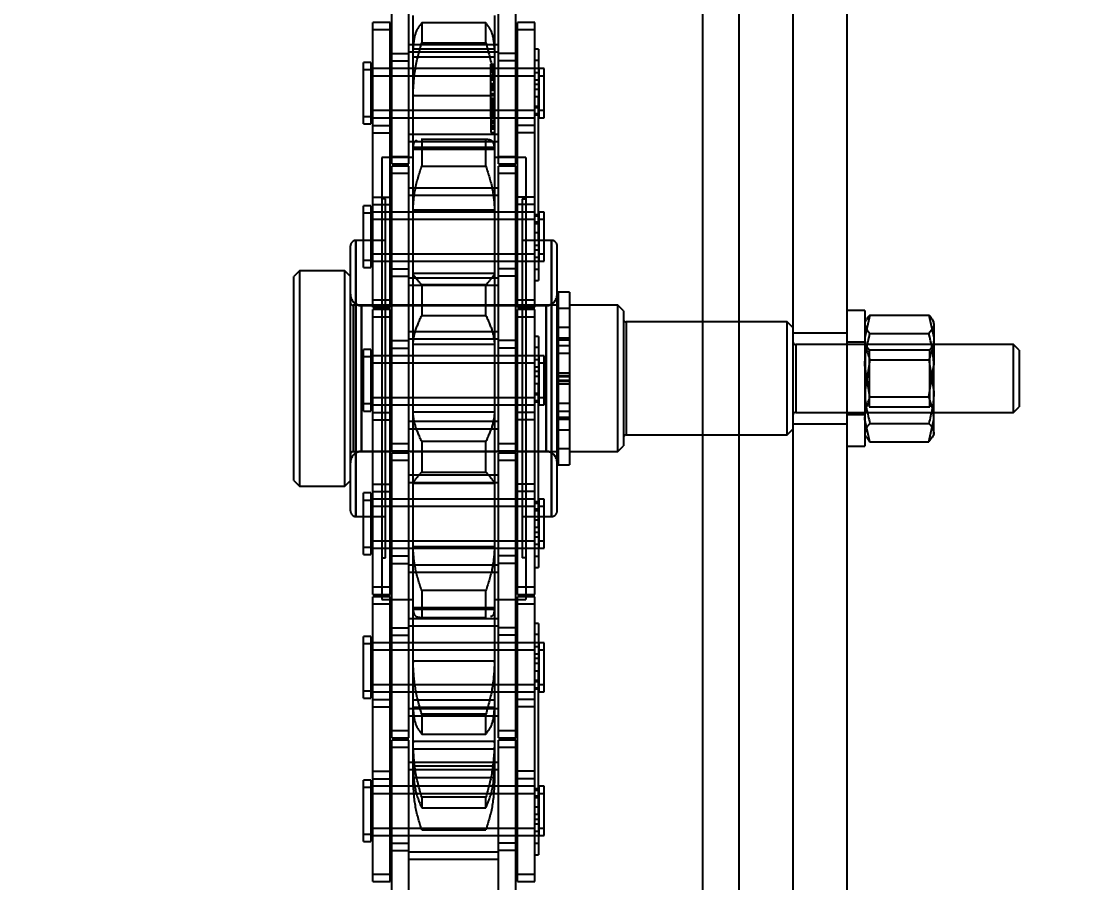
# Model space of a CAD drawing. Header units: metres. Extents: x 0 to 63075, y 0 to 44550.
# Drawn here: x 13985.5 to 14080.1, y 28274.4 to 28350.6 of the extents above; entities that cross this region are included whole.
import ezdxf

# ---------------------------------------------------------------- set-up
doc = ezdxf.new("R2010")
doc.units = ezdxf.units.M
doc.header["$LTSCALE"] = 75
doc.linetypes.add('HIDDEN2', pattern=[4.7625, 3.175, -1.5875])
for name, color, linetype in [('18_COTAS', 7, 'Continuous'), ('SDM', 7, 'Continuous'), ('SL4', 4, 'Continuous'), ('ST1', 7, 'HIDDEN2')]:
    doc.layers.add(name, color=color, linetype=linetype)
doc.styles.add('ROMANS', font='ROMANS.SHX')
doc.dimstyles.new('75___1-75', dxfattribs={"dimscale": 75, "dimtxt": 2.5, "dimasz": 2, "dimexe": 1.5, "dimexo": 1, "dimgap": 0.5, "dimtad": 1, "dimdec": 0, "dimzin": 12, "dimtxsty": 'ROMANS', "dimcen": 0, "dimclrd": 256, "dimclre": 256, "dimclrt": 3, "dimazin": 3, "dimtfac": 1, "dimtdec": 0, "dimtmove": 0, "dimatfit": 0, "dimfxl": 1, "dimlwd": -1, "dimlwe": -1, "dimarcsym": 0})

# ---------------------------------------------------------------- blocks, each defined once
blk = doc.blocks.new('*D27')
at = {"layer": '18_COTAS', "transparency": 16777216}
for p, q in [((12131.24, 27878.333), (12131.24, 30705.371)), ((13913.74, 30509.566), (13913.74, 30705.371)), ((11981.24, 30592.871), (11122.311, 30592.871)), ((13913.74, 30592.871), (12131.24, 30592.871)), ((14063.74, 30592.871), (14213.74, 30592.871))]:
    blk.add_line(p, q, dxfattribs=at)
for points in [[(11981.24, 30617.871), (11981.24, 30567.871), (12131.24, 30592.871)], [(14063.74, 30617.871), (14063.74, 30567.871), (13913.74, 30592.871)]]:
    blk.add_solid(points, dxfattribs=at)
at = {"layer": 'Defpoints', "color": 0, "transparency": 16777216}
for p in [(13913.74, 30592.871), (13913.74, 30434.566), (12131.24, 27803.333)]:
    blk.add_point(p, dxfattribs=at)
at = {"layer": '18_COTAS', "color": 3, "transparency": 16777216, "insert": (11476.776, 30724.121), "char_height": 187.5, "attachment_point": 5, "style": 'ROMANS'}
blk.add_mtext('1782', dxfattribs=at)
blk = doc.blocks.new('A$C429c7d53')
at = {"layer": 'SL4'}
for p, q in [((328.24, 1009.763), (328.24, 2334.738)), ((337.765, 2334.738), (337.765, 1009.763)), ((339.365, 1234.92), (337.765, 1234.92)), ((339.365, 1234.92), (339.365, 1234.675)), ((339.365, 1234.675), (339.365, 1222.92)), ((339.812, 1234.533), (345.018, 1234.533)), ((339.488, 1234.133), (339.365, 1233.92)), ((345.465, 1233.92), (345.342, 1234.133)), ((345.465, 1233.716), (345.465, 1233.92)), ((345.465, 1233.716), (345.465, 1230.092)), ((339.812, 1232.899), (345.018, 1232.899)), ((352.5, 1231.92), (345.465, 1231.92)), ((353, 1231.42), (352.5, 1231.92)), ((352.5, 1225.92), (352.5, 1231.92)), ((353, 1231.42), (353, 1226.42)), ((339.812, 1227.286), (339.365, 1230.092)), ((345.018, 1227.286), (345.465, 1230.092)), ((345.465, 1225.297), (345.465, 1230.092)), ((339.812, 1227.286), (345.018, 1227.286)), ((345.465, 1225.92), (352.5, 1225.92)), ((352.5, 1225.92), (353, 1226.42)), ((339.812, 1223.307), (339.365, 1225.297)), ((345.018, 1223.307), (345.465, 1225.297)), ((345.465, 1223.92), (345.465, 1225.297)), ((339.365, 1223.92), (339.488, 1223.707)), ((345.342, 1223.707), (345.465, 1223.92)), ((339.529, 1223.717), (339.812, 1223.307)), ((339.812, 1223.307), (345.018, 1223.307)), ((345.301, 1223.717), (345.018, 1223.307)), ((337.765, 1222.92), (339.365, 1222.92))]:
    blk.add_line(p, q, dxfattribs=at)
for points, knots in [([(339.812, 1234.533), (339.74, 1234.464), (339.6, 1234.331), (339.558, 1234.192), (339.537, 1234.125)], [0, 0, 0, 0, 0.5128526, 1, 1, 1, 1]), ([(345.018, 1234.533), (345.086, 1234.464), (345.348, 1234.198), (345.415, 1233.921), (345.465, 1233.716)], [0, 0, 0, 0, 0.257551, 1, 1, 1, 1]), ([(339.365, 1233.716), (339.372, 1233.641), (339.396, 1233.365), (339.636, 1233.096), (339.812, 1232.899)], [0, 0, 0, 0, 0.268634, 1, 1, 1, 1]), ([(345.465, 1233.716), (345.458, 1233.641), (345.434, 1233.365), (345.194, 1233.096), (345.018, 1232.899)], [0, 0, 0, 0, 0.268634, 1, 1, 1, 1]), ([(339.365, 1230.092), (339.365, 1230.159), (339.372, 1231.107), (339.6, 1232.035), (339.812, 1232.899)], [0, 0, 0, 0, 0.070201, 1, 1, 1, 1]), ([(345.465, 1230.092), (345.465, 1230.159), (345.458, 1231.107), (345.23, 1232.035), (345.018, 1232.899)], [0, 0, 0, 0, 0.070201, 1, 1, 1, 1]), ([(339.365, 1225.297), (339.365, 1225.344), (339.372, 1226.016), (339.6, 1226.674), (339.812, 1227.286)], [0, 0, 0, 0, 0.070201, 1, 1, 1, 1]), ([(345.465, 1225.297), (345.465, 1225.344), (345.458, 1226.016), (345.23, 1226.674), (345.018, 1227.286)], [0, 0, 0, 0, 0.070201, 1, 1, 1, 1])]:
    blk.add_open_spline(points, degree=3, knots=knots, dxfattribs=at)
at = {"layer": 'ST1'}
for p, q in [((325.002, 2334.738), (325.002, 1009.763)), ((328.24, 1009.763), (328.24, 2334.738)), ((333.002, 2334.738), (333.002, 1009.763)), ((297.515, 1257.011), (297.515, 1263.361)), ((299.035, 1257.011), (299.035, 1263.361)), ((306.965, 1257.011), (306.965, 1263.361)), ((308.485, 1257.011), (308.485, 1263.361)), ((299.395, 1258.123), (299.395, 1261.037)), ((306.605, 1261.037), (306.605, 1258.123)), ((295.843, 1259.756), (295.843, 1260.411)), ((297.363, 1260.411), (295.843, 1260.411)), ((297.363, 1259.756), (297.363, 1260.411)), ((300.157, 1260.379), (300.157, 1258.616)), ((305.843, 1260.379), (300.157, 1260.379)), ((305.843, 1258.616), (305.843, 1260.379)), ((308.637, 1259.756), (308.637, 1260.411)), ((310.157, 1260.411), (308.637, 1260.411)), ((310.157, 1259.756), (310.157, 1260.411)), ((295.843, 1250.661), (295.843, 1259.756)), ((297.363, 1259.756), (295.843, 1259.756)), ((297.363, 1250.661), (297.363, 1259.756)), ((308.637, 1250.661), (308.637, 1259.756)), ((310.157, 1259.756), (308.637, 1259.756)), ((310.157, 1250.661), (310.157, 1259.756)), ((306.965, 1258.451), (299.035, 1258.451)), ((299.395, 1254.055), (299.395, 1258.123)), ((306.605, 1258.045), (299.395, 1258.045)), ((300.157, 1258.616), (305.843, 1258.616)), ((306.605, 1258.123), (306.605, 1254.055)), ((310.489, 1258.043), (310.157, 1258.043)), ((310.489, 1258.043), (310.489, 1257.067)), ((297.515, 1257.666), (299.035, 1257.666)), ((297.515, 1257.011), (299.035, 1257.011)), ((297.515, 1247.916), (297.515, 1257.011)), ((306.965, 1257.796), (299.035, 1257.796)), ((299.035, 1247.916), (299.035, 1257.011)), ((299.395, 1257.376), (306.605, 1257.376)), ((308.485, 1257.666), (306.965, 1257.666)), ((308.485, 1257.011), (306.965, 1257.011)), ((306.965, 1247.916), (306.965, 1257.011)), ((308.485, 1247.916), (308.485, 1257.011)), ((310.489, 1257.067), (310.157, 1257.067)), ((310.489, 1257.067), (310.489, 1253.836)), ((295, 1256.235), (295, 1256.89)), ((295.658, 1256.89), (295, 1256.89)), ((295, 1251.438), (295, 1256.235)), ((295.658, 1256.235), (295, 1256.235)), ((295.658, 1256.89), (295.658, 1256.235)), ((310.157, 1256.336), (295.658, 1256.336)), ((295.658, 1256.235), (295.658, 1251.438)), ((297.363, 1256.336), (295.843, 1256.336)), ((299.035, 1256.336), (297.515, 1256.336)), ((306.965, 1256.336), (299.035, 1256.336)), ((306.27, 1256.689), (306.27, 1256.724)), ((306.27, 1256.724), (306.605, 1256.724)), ((306.27, 1256.709), (306.605, 1256.709)), ((306.27, 1256.482), (306.27, 1256.689)), ((306.27, 1256.689), (306.605, 1256.689)), ((306.27, 1256.679), (306.605, 1256.679)), ((306.27, 1256.562), (306.605, 1256.562)), ((306.27, 1256.524), (306.605, 1256.524)), ((306.27, 1256.446), (306.27, 1256.482)), ((306.27, 1256.482), (306.605, 1256.482)), ((306.27, 1256.446), (306.605, 1256.446)), ((306.27, 1256.121), (306.27, 1256.446)), ((306.27, 1256.355), (306.605, 1256.355)), ((306.27, 1256.037), (306.27, 1256.121)), ((306.27, 1256.121), (306.605, 1256.121)), ((308.485, 1256.336), (306.965, 1256.336)), ((310.489, 1256.336), (308.637, 1256.336)), ((310.526, 1256.336), (310.526, 1255.681)), ((311, 1256.336), (310.526, 1256.336)), ((311, 1255.681), (311, 1256.336)), ((310.157, 1255.681), (295.658, 1255.681)), ((297.363, 1255.681), (295.843, 1255.681)), ((299.035, 1255.681), (297.515, 1255.681)), ((306.965, 1255.681), (299.035, 1255.681)), ((306.27, 1256.037), (306.605, 1256.037)), ((306.27, 1255.755), (306.27, 1256.037)), ((306.27, 1254.907), (306.27, 1255.755)), ((306.27, 1255.755), (306.605, 1255.755)), ((306.27, 1255.618), (306.605, 1255.618)), ((306.27, 1255.497), (306.605, 1255.497)), ((306.27, 1255.449), (306.605, 1255.449)), ((306.27, 1255.411), (306.605, 1255.411)), ((306.27, 1255.365), (306.605, 1255.365)), ((306.27, 1255.338), (306.605, 1255.338)), ((308.485, 1255.681), (306.965, 1255.681)), ((310.157, 1255.681), (308.637, 1255.681)), ((310.526, 1255.967), (310.157, 1255.967)), ((310.526, 1255.312), (310.157, 1255.312)), ((310.526, 1255.681), (310.526, 1251.991)), ((311, 1255.681), (310.526, 1255.681)), ((311, 1251.991), (311, 1255.681)), ((306.27, 1255.003), (306.605, 1255.003)), ((306.27, 1254.98), (306.605, 1254.98)), ((306.27, 1254.517), (306.27, 1254.907)), ((306.27, 1254.907), (306.605, 1254.907)), ((306.27, 1254.9), (306.605, 1254.9)), ((306.27, 1254.879), (306.605, 1254.879)), ((306.27, 1254.862), (306.605, 1254.862)), ((306.27, 1254.807), (306.605, 1254.807)), ((306.27, 1254.753), (306.605, 1254.753)), ((306.27, 1254.673), (306.605, 1254.673)), ((306.27, 1254.627), (306.605, 1254.627)), ((306.27, 1254.517), (306.605, 1254.517)), ((306.27, 1252.088), (306.27, 1254.517)), ((306.27, 1254.499), (306.605, 1254.499)), ((306.27, 1254.478), (306.605, 1254.478)), ((306.27, 1254.437), (306.605, 1254.437)), ((310.489, 1254.943), (310.157, 1254.943)), ((310.489, 1254.491), (310.157, 1254.491)), ((299.395, 1253.939), (299.395, 1254.055)), ((299.395, 1254.055), (299.395, 1253.939)), ((306.605, 1253.939), (299.395, 1253.939)), ((299.395, 1249.394), (299.395, 1253.939)), ((306.27, 1254.137), (306.605, 1254.137)), ((306.27, 1254.076), (306.605, 1254.076)), ((306.605, 1254.028), (306.27, 1254.028)), ((306.605, 1253.693), (306.27, 1253.693)), ((306.27, 1253.534), (306.605, 1253.534)), ((306.27, 1253.4), (306.605, 1253.4)), ((306.27, 1253.392), (306.605, 1253.392)), ((306.27, 1253.373), (306.605, 1253.373)), ((306.27, 1253.357), (306.605, 1253.357)), ((306.27, 1253.343), (306.605, 1253.343)), ((306.27, 1253.255), (306.605, 1253.255)), ((306.27, 1253.251), (306.605, 1253.251)), ((306.27, 1253.226), (306.605, 1253.226)), ((306.605, 1254.055), (306.605, 1253.939)), ((306.605, 1253.939), (306.605, 1249.394)), ((310.489, 1253.836), (310.157, 1253.836)), ((310.489, 1241.136), (310.489, 1253.836)), ((295.658, 1252.646), (310.157, 1252.646)), ((295.843, 1252.646), (297.363, 1252.646)), ((297.515, 1252.646), (299.035, 1252.646)), ((299.035, 1252.646), (306.965, 1252.646)), ((306.27, 1253.222), (306.605, 1253.222)), ((306.27, 1253.188), (306.605, 1253.188)), ((306.27, 1253.149), (306.605, 1253.149)), ((306.27, 1253.116), (306.605, 1253.116)), ((306.27, 1253.114), (306.605, 1253.114)), ((306.27, 1253.081), (306.605, 1253.081)), ((306.27, 1252.978), (306.605, 1252.978)), ((306.27, 1252.929), (306.605, 1252.929)), ((306.27, 1252.849), (306.605, 1252.849)), ((306.27, 1252.765), (306.605, 1252.765)), ((306.27, 1252.672), (306.605, 1252.672)), ((306.27, 1252.604), (306.605, 1252.604)), ((306.27, 1252.596), (306.605, 1252.596)), ((306.27, 1252.576), (306.605, 1252.576)), ((306.27, 1252.483), (306.605, 1252.483)), ((306.27, 1252.47), (306.605, 1252.47)), ((306.27, 1252.462), (306.605, 1252.462)), ((306.27, 1252.459), (306.605, 1252.459)), ((306.27, 1252.385), (306.605, 1252.385)), ((306.27, 1252.354), (306.605, 1252.354)), ((306.27, 1252.346), (306.605, 1252.346)), ((306.965, 1252.646), (308.485, 1252.646)), ((308.637, 1252.646), (310.157, 1252.646)), ((310.157, 1253.015), (310.526, 1253.015)), ((310.489, 1252.872), (310.157, 1252.872)), ((310.157, 1252.36), (310.526, 1252.36)), ((310.526, 1252.646), (311, 1252.646)), ((295, 1252.093), (295.658, 1252.093)), ((295, 1251.438), (295.658, 1251.438)), ((295.658, 1251.991), (310.157, 1251.991)), ((295.843, 1251.991), (297.363, 1251.991)), ((297.515, 1251.991), (299.035, 1251.991)), ((299.035, 1251.991), (306.965, 1251.991)), ((306.27, 1252.269), (306.605, 1252.269)), ((306.27, 1252.212), (306.605, 1252.212)), ((306.27, 1252.211), (306.605, 1252.211)), ((306.27, 1252.198), (306.605, 1252.198)), ((306.27, 1252.147), (306.605, 1252.147)), ((306.27, 1252.147), (306.605, 1252.147)), ((306.27, 1252.088), (306.605, 1252.088)), ((306.27, 1252.088), (306.27, 1251.673)), ((306.27, 1251.765), (306.605, 1251.765)), ((306.27, 1251.673), (306.605, 1251.673)), ((306.27, 1251.673), (306.27, 1251.521)), ((306.27, 1251.624), (306.605, 1251.624)), ((306.27, 1251.521), (306.605, 1251.521)), ((306.27, 1251.521), (306.27, 1250.681)), ((306.965, 1251.991), (308.485, 1251.991)), ((308.637, 1251.991), (310.157, 1251.991)), ((310.489, 1252.217), (310.157, 1252.217)), ((310.526, 1251.991), (311, 1251.991)), ((295.843, 1251.316), (297.363, 1251.316)), ((295.843, 1250.661), (297.363, 1250.661)), ((295.843, 1244.311), (295.843, 1250.661)), ((297.363, 1244.311), (297.363, 1250.661)), ((299.035, 1250.531), (306.965, 1250.531)), ((306.27, 1251.289), (306.605, 1251.289)), ((306.27, 1251.119), (306.605, 1251.119)), ((306.27, 1251.016), (306.605, 1251.016)), ((306.27, 1250.681), (306.605, 1250.681)), ((310.157, 1251.316), (308.637, 1251.316)), ((310.157, 1250.661), (308.637, 1250.661)), ((308.637, 1244.311), (308.637, 1250.661)), ((310.157, 1244.311), (310.157, 1250.661)), ((299.035, 1249.876), (306.965, 1249.876)), ((305.901, 1250.068), (300.099, 1250.068)), ((300.157, 1250.066), (300.099, 1250.051)), ((300.157, 1250.066), (300.157, 1247.69)), ((305.843, 1250.066), (300.157, 1250.066)), ((305.843, 1247.69), (305.843, 1250.066)), ((297.515, 1248.571), (299.035, 1248.571)), ((299.395, 1243.912), (299.395, 1249.394)), ((306.605, 1249.356), (299.395, 1249.356)), ((299.395, 1249.206), (306.605, 1249.206)), ((306.605, 1249.394), (306.605, 1243.912)), ((306.965, 1248.571), (308.485, 1248.571)), ((296.625, 1248.464), (296.625, 1209.376)), ((299.395, 1248.464), (296.625, 1248.464)), ((297.515, 1247.916), (299.035, 1247.916)), ((297.515, 1247.056), (297.515, 1247.711)), ((299.035, 1247.711), (297.515, 1247.711)), ((299.035, 1247.056), (299.035, 1247.711)), ((300.157, 1247.69), (305.843, 1247.69)), ((309.375, 1248.464), (306.605, 1248.464)), ((306.965, 1247.916), (308.485, 1247.916)), ((306.965, 1247.056), (306.965, 1247.711)), ((308.485, 1247.711), (306.965, 1247.711)), ((308.485, 1247.056), (308.485, 1247.711)), ((309.375, 1248.464), (309.375, 1209.376)), ((297.515, 1237.961), (297.515, 1247.056)), ((299.035, 1247.056), (297.515, 1247.056)), ((299.035, 1237.961), (299.035, 1247.056)), ((306.965, 1237.961), (306.965, 1247.056)), ((308.485, 1247.056), (306.965, 1247.056)), ((308.485, 1237.961), (308.485, 1247.056)), ((306.965, 1245.751), (299.035, 1245.751)), ((295.843, 1244.966), (297.363, 1244.966)), ((296.944, 1244.8), (296.625, 1244.8)), ((296.944, 1213.041), (296.944, 1244.8)), ((306.965, 1245.096), (299.035, 1245.096)), ((310.157, 1244.966), (308.637, 1244.966)), ((309.056, 1244.8), (309.375, 1244.8)), ((309.056, 1244.8), (309.056, 1213.041)), ((295, 1243.535), (295, 1244.19)), ((295.658, 1244.19), (295, 1244.19)), ((295.658, 1244.19), (295.658, 1243.535)), ((295.843, 1244.311), (297.363, 1244.311)), ((295.843, 1235.216), (295.843, 1244.311)), ((297.363, 1235.216), (297.363, 1244.311)), ((299.395, 1243.824), (299.395, 1243.912)), ((306.605, 1243.824), (299.395, 1243.824)), ((299.395, 1238.202), (299.395, 1243.824)), ((306.605, 1243.912), (306.605, 1243.824)), ((306.605, 1243.824), (306.605, 1238.202)), ((310.157, 1244.311), (308.637, 1244.311)), ((308.637, 1235.216), (308.637, 1244.311)), ((310.157, 1235.216), (310.157, 1244.311)), ((295, 1238.738), (295, 1243.535)), ((295.658, 1243.535), (295, 1243.535)), ((310.157, 1243.636), (295.658, 1243.636)), ((295.658, 1243.535), (295.658, 1238.738)), ((310.157, 1242.981), (295.658, 1242.981)), ((297.363, 1243.636), (295.843, 1243.636)), ((297.363, 1242.981), (295.843, 1242.981)), ((299.035, 1243.636), (297.515, 1243.636)), ((299.035, 1242.981), (297.515, 1242.981)), ((306.965, 1243.636), (299.035, 1243.636)), ((306.965, 1242.981), (299.035, 1242.981)), ((308.485, 1243.636), (306.965, 1243.636)), ((308.485, 1242.981), (306.965, 1242.981)), ((310.157, 1243.636), (308.637, 1243.636)), ((310.157, 1242.981), (308.637, 1242.981)), ((310.489, 1243.41), (310.157, 1243.41)), ((310.526, 1243.267), (310.157, 1243.267)), ((310.526, 1243.636), (310.526, 1242.981)), ((311, 1243.636), (310.526, 1243.636)), ((310.526, 1242.981), (310.526, 1239.291)), ((311, 1242.981), (310.526, 1242.981)), ((311, 1242.981), (311, 1243.636)), ((311, 1239.291), (311, 1242.981)), ((310.489, 1242.755), (310.157, 1242.755)), ((310.526, 1242.612), (310.157, 1242.612)), ((294.344, 1216.705), (294.344, 1241.135)), ((296.944, 1241.135), (294.344, 1241.135)), ((294.344, 1241.135), (294.344, 1216.705)), ((311.656, 1241.135), (309.056, 1241.135)), ((310.489, 1241.791), (310.157, 1241.791)), ((310.489, 1241.136), (310.157, 1241.136)), ((310.489, 1241.136), (310.489, 1237.584)), ((311.656, 1216.705), (311.656, 1241.135)), ((311.656, 1241.135), (311.656, 1216.705)), ((293.855, 1217.194), (293.855, 1240.646)), ((310.489, 1240.684), (310.157, 1240.684)), ((310.157, 1240.315), (310.526, 1240.315)), ((312.145, 1217.194), (312.145, 1240.646)), ((295, 1239.393), (295.658, 1239.393)), ((295.658, 1239.946), (310.157, 1239.946)), ((295.658, 1239.291), (310.157, 1239.291)), ((295.843, 1239.946), (297.363, 1239.946)), ((295.843, 1239.291), (297.363, 1239.291)), ((297.515, 1239.946), (299.035, 1239.946)), ((297.515, 1239.291), (299.035, 1239.291)), ((299.035, 1239.946), (306.965, 1239.946)), ((299.035, 1239.291), (306.965, 1239.291)), ((306.965, 1239.946), (308.485, 1239.946)), ((306.965, 1239.291), (308.485, 1239.291)), ((308.637, 1239.946), (310.157, 1239.946)), ((308.637, 1239.291), (310.489, 1239.291)), ((310.157, 1239.66), (310.526, 1239.66)), ((310.526, 1239.946), (311, 1239.946)), ((310.526, 1239.291), (311, 1239.291)), ((289.355, 1238.445), (288.855, 1237.945)), ((289.355, 1238.445), (289.355, 1219.395)), ((293.355, 1238.445), (289.355, 1238.445)), ((293.355, 1219.395), (293.355, 1238.445)), ((293.855, 1237.945), (293.355, 1238.445)), ((295, 1238.738), (295.658, 1238.738)), ((297.515, 1238.616), (299.035, 1238.616)), ((299.395, 1238.196), (299.395, 1238.202)), ((306.605, 1238.202), (299.395, 1238.202)), ((299.395, 1231.962), (299.395, 1238.196)), ((306.605, 1238.202), (306.605, 1238.196)), ((306.605, 1238.196), (306.605, 1231.962)), ((308.485, 1238.616), (306.965, 1238.616)), ((310.489, 1238.561), (310.157, 1238.561)), ((288.855, 1219.895), (288.855, 1237.945)), ((297.515, 1237.961), (299.035, 1237.961)), ((297.515, 1231.611), (297.515, 1237.961)), ((299.035, 1231.611), (299.035, 1237.961)), ((299.035, 1237.831), (306.965, 1237.831)), ((299.035, 1237.176), (306.965, 1237.176)), ((300.157, 1237.202), (300.157, 1234.501)), ((305.843, 1237.202), (300.157, 1237.202)), ((305.843, 1234.501), (305.843, 1237.202)), ((308.485, 1237.961), (306.965, 1237.961)), ((306.965, 1231.611), (306.965, 1237.961)), ((308.485, 1231.611), (308.485, 1237.961)), ((310.157, 1237.584), (310.489, 1237.584)), ((312.245, 1236.563), (312.245, 1221.277)), ((313.245, 1236.563), (312.245, 1236.563)), ((313.245, 1236.563), (313.245, 1221.277)), ((294.105, 1235.395), (294.105, 1222.445)), ((312.145, 1235.395), (294.105, 1235.395)), ((311.168, 1235.395), (294.832, 1235.395)), ((294.832, 1235.37), (294.832, 1222.47)), ((294.832, 1235.37), (311.168, 1235.37)), ((294.832, 1222.47), (294.832, 1235.37)), ((295.843, 1235.871), (297.363, 1235.871)), ((308.637, 1235.871), (310.157, 1235.871)), ((311.168, 1235.37), (311.168, 1222.47)), ((311.168, 1222.47), (311.168, 1235.37)), ((317.5, 1235.395), (313.245, 1235.395)), ((317.5, 1222.445), (317.5, 1235.395)), ((318, 1234.895), (317.5, 1235.395)), ((295.843, 1235.216), (297.363, 1235.216)), ((295.843, 1234.356), (295.843, 1235.011)), ((297.363, 1235.011), (295.843, 1235.011)), ((295.843, 1225.261), (295.843, 1234.356)), ((297.363, 1234.356), (295.843, 1234.356)), ((297.363, 1234.356), (297.363, 1235.011)), ((297.363, 1225.261), (297.363, 1234.356)), ((300.157, 1234.501), (305.843, 1234.501)), ((308.637, 1235.216), (310.157, 1235.216)), ((308.637, 1234.356), (308.637, 1235.011)), ((310.157, 1235.011), (308.637, 1235.011)), ((308.637, 1225.261), (308.637, 1234.356)), ((310.157, 1234.356), (308.637, 1234.356)), ((310.157, 1234.356), (310.157, 1235.011)), ((310.157, 1225.261), (310.157, 1234.356)), ((313.245, 1235.12), (312.145, 1235.12)), ((313.245, 1235.12), (312.245, 1235.12)), ((318, 1234.895), (318, 1222.945)), ((339.812, 1234.533), (339.365, 1232.543)), ((345.018, 1234.533), (345.465, 1232.543)), ((312.245, 1233.467), (313.245, 1233.467)), ((318.25, 1233.92), (318.25, 1223.967)), ((332.5, 1233.92), (318.25, 1233.92)), ((332.5, 1223.92), (332.5, 1233.92)), ((333, 1233.42), (332.5, 1233.92)), ((333, 1233.42), (333, 1224.42)), ((306.965, 1233.051), (299.035, 1233.051)), ((310.489, 1232.643), (310.157, 1232.643)), ((310.489, 1232.643), (310.489, 1231.667)), ((312.245, 1232.516), (313.245, 1232.516)), ((337.765, 1232.92), (333.002, 1232.92)), ((295, 1230.835), (295, 1231.49)), ((295.658, 1231.49), (295, 1231.49)), ((295.658, 1231.49), (295.658, 1230.835)), ((297.515, 1232.266), (299.035, 1232.266)), ((297.515, 1231.611), (299.035, 1231.611)), ((297.515, 1222.516), (297.515, 1231.611)), ((306.965, 1232.396), (299.035, 1232.396)), ((299.035, 1222.516), (299.035, 1231.611)), ((299.395, 1231.912), (299.395, 1231.962)), ((306.605, 1231.912), (299.395, 1231.912)), ((299.395, 1225.928), (299.395, 1231.912)), ((306.605, 1231.962), (306.605, 1231.912)), ((306.605, 1231.912), (306.605, 1225.928)), ((308.485, 1232.266), (306.965, 1232.266)), ((308.485, 1231.611), (306.965, 1231.611)), ((306.965, 1222.516), (306.965, 1231.611)), ((308.485, 1222.516), (308.485, 1231.611)), ((310.489, 1231.667), (310.157, 1231.667)), ((310.489, 1231.667), (310.489, 1228.436)), ((312.245, 1232.341), (313.245, 1232.341)), ((312.245, 1231.824), (313.245, 1231.824)), ((333.25, 1231.92), (333.25, 1225.92)), ((345.465, 1231.92), (333.25, 1231.92)), ((339.365, 1232.12), (337.765, 1232.12)), ((339.39, 1231.92), (339.365, 1231.92)), ((339.39, 1231.92), (339.39, 1225.92)), ((339.741, 1231.42), (339.39, 1231.92)), ((345.465, 1231.92), (345.115, 1231.42)), ((295, 1226.038), (295, 1230.835)), ((295.658, 1230.835), (295, 1230.835)), ((310.157, 1230.936), (295.658, 1230.936)), ((295.658, 1230.835), (295.658, 1226.038)), ((297.363, 1230.936), (295.843, 1230.936)), ((299.035, 1230.936), (297.515, 1230.936)), ((306.965, 1230.936), (299.035, 1230.936)), ((308.485, 1230.936), (306.965, 1230.936)), ((310.489, 1230.936), (308.637, 1230.936)), ((310.526, 1230.567), (310.157, 1230.567)), ((310.526, 1230.936), (310.526, 1230.281)), ((311, 1230.936), (310.526, 1230.936)), ((311, 1230.281), (311, 1230.936)), ((313.245, 1231.12), (312.245, 1231.12)), ((339.812, 1230.554), (339.365, 1227.748)), ((339.741, 1231.42), (339.741, 1226.42)), ((345.115, 1231.42), (339.741, 1231.42)), ((339.812, 1230.554), (345.018, 1230.554)), ((345.018, 1230.554), (345.465, 1227.748)), ((345.115, 1231.318), (345.115, 1231.42)), ((345.115, 1226.42), (345.115, 1231.318)), ((310.157, 1230.281), (295.658, 1230.281)), ((297.363, 1230.281), (295.843, 1230.281)), ((299.035, 1230.281), (297.515, 1230.281)), ((306.965, 1230.281), (299.035, 1230.281)), ((308.485, 1230.281), (306.965, 1230.281)), ((310.157, 1230.281), (308.637, 1230.281)), ((310.526, 1229.912), (310.157, 1229.912)), ((310.526, 1230.281), (310.526, 1226.591)), ((311, 1230.281), (310.526, 1230.281)), ((311, 1226.591), (311, 1230.281)), ((310.489, 1229.543), (310.157, 1229.543)), ((310.489, 1229.091), (310.157, 1229.091)), ((312.245, 1229.42), (313.245, 1229.42)), ((312.245, 1229.17), (313.245, 1229.17)), ((312.245, 1229.081), (313.245, 1229.081)), ((312.245, 1228.759), (313.245, 1228.759)), ((312.245, 1228.67), (313.245, 1228.67)), ((310.489, 1228.436), (310.157, 1228.436)), ((310.489, 1215.736), (310.489, 1228.436)), ((313.245, 1228.42), (312.245, 1228.42)), ((295.658, 1227.246), (310.157, 1227.246)), ((295.843, 1227.246), (297.363, 1227.246)), ((297.515, 1227.246), (299.035, 1227.246)), ((299.035, 1227.246), (306.965, 1227.246)), ((306.965, 1227.246), (308.485, 1227.246)), ((308.637, 1227.246), (310.157, 1227.246)), ((310.157, 1227.615), (310.526, 1227.615)), ((310.489, 1227.472), (310.157, 1227.472)), ((310.157, 1226.96), (310.526, 1226.96)), ((310.489, 1226.817), (310.157, 1226.817)), ((310.526, 1227.246), (311, 1227.246)), ((295, 1226.693), (295.658, 1226.693)), ((295, 1226.038), (295.658, 1226.038)), ((295.658, 1226.591), (310.157, 1226.591)), ((295.843, 1226.591), (297.363, 1226.591)), ((295.843, 1225.916), (297.363, 1225.916)), ((297.515, 1226.591), (299.035, 1226.591)), ((299.035, 1226.591), (306.965, 1226.591)), ((299.395, 1225.878), (299.395, 1225.928)), ((306.605, 1225.928), (299.395, 1225.928)), ((299.395, 1219.644), (299.395, 1225.878)), ((306.605, 1225.928), (306.605, 1225.878)), ((306.605, 1225.878), (306.605, 1219.644)), ((306.965, 1226.591), (308.485, 1226.591)), ((308.637, 1226.591), (310.157, 1226.591)), ((310.157, 1225.916), (308.637, 1225.916)), ((310.526, 1226.591), (311, 1226.591)), ((312.245, 1226.72), (313.245, 1226.72)), ((312.245, 1226.016), (313.245, 1226.016)), ((333.25, 1225.92), (345.465, 1225.92)), ((339.365, 1225.92), (339.39, 1225.92)), ((339.741, 1226.42), (345.115, 1226.42)), ((295.843, 1225.261), (297.363, 1225.261)), ((295.843, 1218.911), (295.843, 1225.261)), ((297.363, 1218.911), (297.363, 1225.261)), ((299.035, 1225.131), (306.965, 1225.131)), ((310.157, 1225.261), (308.637, 1225.261)), ((308.637, 1218.911), (308.637, 1225.261)), ((310.157, 1218.911), (310.157, 1225.261)), ((312.245, 1225.499), (313.245, 1225.499)), ((312.245, 1225.324), (313.245, 1225.324)), ((333.002, 1224.92), (337.765, 1224.92)), ((337.765, 1225.72), (339.365, 1225.72)), ((339.812, 1224.941), (345.018, 1224.941)), ((299.035, 1224.476), (306.965, 1224.476)), ((312.245, 1224.373), (313.245, 1224.373)), ((318.25, 1223.92), (332.5, 1223.92)), ((332.5, 1223.92), (333, 1224.42)), ((297.515, 1223.171), (299.035, 1223.171)), ((305.843, 1223.339), (300.157, 1223.339)), ((300.157, 1223.339), (300.157, 1220.638)), ((305.843, 1220.638), (305.843, 1223.339)), ((306.965, 1223.171), (308.485, 1223.171)), ((294.105, 1222.445), (312.145, 1222.445)), ((311.168, 1222.47), (294.832, 1222.47)), ((294.832, 1222.445), (311.168, 1222.445)), ((297.515, 1222.516), (299.035, 1222.516)), ((297.515, 1221.656), (297.515, 1222.311)), ((299.035, 1222.311), (297.515, 1222.311)), ((299.035, 1221.656), (299.035, 1222.311)), ((306.965, 1222.516), (308.485, 1222.516)), ((306.965, 1221.656), (306.965, 1222.311)), ((308.485, 1222.311), (306.965, 1222.311)), ((308.485, 1221.656), (308.485, 1222.311)), ((312.145, 1222.72), (313.245, 1222.72)), ((312.245, 1222.72), (313.245, 1222.72)), ((313.245, 1222.445), (317.5, 1222.445)), ((317.5, 1222.445), (318, 1222.945)), ((297.515, 1212.561), (297.515, 1221.656)), ((299.035, 1221.656), (297.515, 1221.656)), ((299.035, 1212.561), (299.035, 1221.656)), ((306.965, 1212.561), (306.965, 1221.656)), ((308.485, 1221.656), (306.965, 1221.656)), ((308.485, 1212.561), (308.485, 1221.656)), ((312.245, 1221.277), (313.245, 1221.277)), ((306.965, 1220.351), (299.035, 1220.351)), ((300.157, 1220.638), (305.843, 1220.638)), ((288.855, 1219.895), (289.355, 1219.395)), ((289.355, 1219.395), (293.355, 1219.395)), ((293.355, 1219.395), (293.855, 1219.895)), ((295.843, 1219.566), (297.363, 1219.566)), ((306.965, 1219.696), (299.035, 1219.696)), ((299.395, 1219.638), (299.395, 1219.644)), ((306.605, 1219.638), (299.395, 1219.638)), ((299.395, 1214.016), (299.395, 1219.638)), ((306.605, 1219.644), (306.605, 1219.638)), ((306.605, 1219.638), (306.605, 1214.016)), ((310.157, 1219.566), (308.637, 1219.566)), ((295, 1218.135), (295, 1218.79)), ((295.658, 1218.79), (295, 1218.79)), ((295.658, 1218.79), (295.658, 1218.135)), ((310.157, 1218.236), (295.658, 1218.236)), ((295.843, 1218.911), (297.363, 1218.911)), ((295.843, 1209.816), (295.843, 1218.911)), ((297.363, 1218.236), (295.843, 1218.236)), ((297.363, 1209.816), (297.363, 1218.911)), ((299.035, 1218.236), (297.515, 1218.236)), ((306.965, 1218.236), (299.035, 1218.236)), ((308.485, 1218.236), (306.965, 1218.236)), ((310.157, 1218.911), (308.637, 1218.911)), ((308.637, 1209.816), (308.637, 1218.911)), ((310.157, 1218.236), (308.637, 1218.236)), ((310.157, 1209.816), (310.157, 1218.911)), ((310.526, 1218.236), (310.526, 1217.581)), ((311, 1218.236), (310.526, 1218.236)), ((311, 1217.581), (311, 1218.236)), ((295, 1213.338), (295, 1218.135)), ((295.658, 1218.135), (295, 1218.135)), ((295.658, 1218.135), (295.658, 1213.338)), ((310.157, 1217.581), (295.658, 1217.581)), ((297.363, 1217.581), (295.843, 1217.581)), ((299.035, 1217.581), (297.515, 1217.581)), ((306.965, 1217.581), (299.035, 1217.581)), ((308.485, 1217.581), (306.965, 1217.581)), ((310.157, 1217.581), (308.637, 1217.581)), ((310.489, 1218.01), (310.157, 1218.01)), ((310.526, 1217.867), (310.157, 1217.867)), ((310.489, 1217.355), (310.157, 1217.355)), ((310.526, 1217.581), (310.526, 1213.891)), ((311, 1217.581), (310.526, 1217.581)), ((311, 1213.891), (311, 1217.581)), ((294.344, 1216.705), (296.944, 1216.705)), ((309.056, 1216.705), (311.656, 1216.705)), ((310.526, 1217.212), (310.157, 1217.212)), ((310.489, 1216.391), (310.157, 1216.391)), ((310.489, 1215.736), (310.157, 1215.736)), ((310.489, 1215.736), (310.489, 1212.184)), ((295.658, 1214.546), (310.157, 1214.546)), ((295.843, 1214.546), (297.363, 1214.546)), ((297.515, 1214.546), (299.035, 1214.546)), ((299.035, 1214.546), (306.965, 1214.546)), ((306.965, 1214.546), (308.485, 1214.546)), ((308.637, 1214.546), (310.157, 1214.546)), ((310.489, 1215.284), (310.157, 1215.284)), ((310.157, 1214.915), (310.526, 1214.915)), ((310.526, 1214.546), (311, 1214.546)), ((295, 1213.993), (295.658, 1213.993)), ((295.658, 1213.891), (310.157, 1213.891)), ((295.843, 1213.891), (297.363, 1213.891)), ((297.515, 1213.891), (299.035, 1213.891)), ((299.035, 1213.891), (306.965, 1213.891)), ((299.395, 1213.928), (299.395, 1214.016)), ((306.605, 1214.016), (299.395, 1214.016)), ((299.395, 1208.446), (299.395, 1213.928)), ((306.605, 1214.016), (306.605, 1213.928)), ((306.605, 1213.928), (306.605, 1208.446)), ((306.965, 1213.891), (308.485, 1213.891)), ((308.637, 1213.891), (310.489, 1213.891)), ((310.157, 1214.26), (310.526, 1214.26)), ((310.526, 1213.891), (311, 1213.891)), ((295, 1213.338), (295.658, 1213.338)), ((296.625, 1213.041), (296.944, 1213.041)), ((297.515, 1213.216), (299.035, 1213.216)), ((297.515, 1212.561), (299.035, 1212.561)), ((297.515, 1206.211), (297.515, 1212.561)), ((299.035, 1206.211), (299.035, 1212.561)), ((308.485, 1213.216), (306.965, 1213.216)), ((308.485, 1212.561), (306.965, 1212.561)), ((306.965, 1206.211), (306.965, 1212.561)), ((308.485, 1206.211), (308.485, 1212.561)), ((309.375, 1213.041), (309.056, 1213.041)), ((310.489, 1213.161), (310.157, 1213.161)), ((299.035, 1212.431), (306.965, 1212.431)), ((299.035, 1211.776), (306.965, 1211.776)), ((310.157, 1212.184), (310.489, 1212.184)), ((295.843, 1210.471), (297.363, 1210.471)), ((295.843, 1209.816), (297.363, 1209.816)), ((305.843, 1210.15), (300.157, 1210.15)), ((300.157, 1210.15), (300.157, 1207.774)), ((305.843, 1207.774), (305.843, 1210.15)), ((308.637, 1210.471), (310.157, 1210.471)), ((308.637, 1209.816), (310.157, 1209.816)), ((295.843, 1208.956), (295.843, 1209.611)), ((297.363, 1209.611), (295.843, 1209.611)), ((295.843, 1199.861), (295.843, 1208.956)), ((297.363, 1208.956), (295.843, 1208.956)), ((296.625, 1209.376), (299.395, 1209.376)), ((297.363, 1208.956), (297.363, 1209.611)), ((297.363, 1199.861), (297.363, 1208.956)), ((306.605, 1209.376), (309.375, 1209.376)), ((308.637, 1208.956), (308.637, 1209.611)), ((310.157, 1209.611), (308.637, 1209.611)), ((308.637, 1199.861), (308.637, 1208.956)), ((310.157, 1208.956), (308.637, 1208.956)), ((310.157, 1208.956), (310.157, 1209.611)), ((310.157, 1199.861), (310.157, 1208.956)), ((306.605, 1208.634), (299.395, 1208.634)), ((306.605, 1208.484), (299.395, 1208.484)), ((299.395, 1203.901), (299.395, 1208.446)), ((306.605, 1208.446), (306.605, 1203.901)), ((306.965, 1207.651), (299.035, 1207.651)), ((306.965, 1206.996), (299.035, 1206.996)), ((300.099, 1207.772), (305.901, 1207.772)), ((300.157, 1207.774), (305.843, 1207.774)), ((305.843, 1207.774), (305.901, 1207.789)), ((310.489, 1207.243), (310.157, 1207.243)), ((310.489, 1207.243), (310.489, 1206.267)), ((295, 1205.435), (295, 1206.09)), ((295.658, 1206.09), (295, 1206.09)), ((295.658, 1206.09), (295.658, 1205.435)), ((297.515, 1206.866), (299.035, 1206.866)), ((297.515, 1206.211), (299.035, 1206.211)), ((297.515, 1197.116), (297.515, 1206.211)), ((299.035, 1197.116), (299.035, 1206.211)), ((308.485, 1206.866), (306.965, 1206.866)), ((308.485, 1206.211), (306.965, 1206.211)), ((306.965, 1197.116), (306.965, 1206.211)), ((308.485, 1197.116), (308.485, 1206.211)), ((310.489, 1206.267), (310.157, 1206.267)), ((310.489, 1206.267), (310.489, 1203.036)), ((295, 1200.638), (295, 1205.435)), ((295.658, 1205.435), (295, 1205.435)), ((310.157, 1205.536), (295.658, 1205.536)), ((295.658, 1205.435), (295.658, 1200.638)), ((297.363, 1205.536), (295.843, 1205.536)), ((299.035, 1205.536), (297.515, 1205.536)), ((306.965, 1205.536), (299.035, 1205.536)), ((308.485, 1205.536), (306.965, 1205.536)), ((310.489, 1205.536), (308.637, 1205.536)), ((310.526, 1205.167), (310.157, 1205.167)), ((310.526, 1205.536), (310.526, 1204.881)), ((311, 1205.536), (310.526, 1205.536)), ((311, 1204.881), (311, 1205.536)), ((310.157, 1204.881), (295.658, 1204.881)), ((297.363, 1204.881), (295.843, 1204.881)), ((299.035, 1204.881), (297.515, 1204.881)), ((306.965, 1204.881), (299.035, 1204.881)), ((308.485, 1204.881), (306.965, 1204.881)), ((310.157, 1204.881), (308.637, 1204.881)), ((310.526, 1204.512), (310.157, 1204.512)), ((310.489, 1204.143), (310.157, 1204.143)), ((310.526, 1204.881), (310.526, 1201.191)), ((311, 1204.881), (310.526, 1204.881)), ((311, 1201.191), (311, 1204.881)), ((306.605, 1203.901), (299.395, 1203.901)), ((299.395, 1203.785), (299.395, 1203.901)), ((299.395, 1203.901), (299.395, 1203.785)), ((299.395, 1199.717), (299.395, 1203.785)), ((306.605, 1203.901), (306.605, 1203.785)), ((306.605, 1203.785), (306.605, 1203.901)), ((306.605, 1203.785), (306.605, 1199.717)), ((310.489, 1203.691), (310.157, 1203.691)), ((310.489, 1203.036), (310.157, 1203.036)), ((310.157, 1202.215), (310.526, 1202.215)), ((310.489, 1190.336), (310.489, 1203.036)), ((295, 1201.293), (295.658, 1201.293)), ((295.658, 1201.846), (310.157, 1201.846)), ((295.843, 1201.846), (297.363, 1201.846)), ((297.515, 1201.846), (299.035, 1201.846)), ((299.035, 1201.846), (306.965, 1201.846)), ((306.965, 1201.846), (308.485, 1201.846)), ((308.637, 1201.846), (310.157, 1201.846)), ((310.489, 1202.072), (310.157, 1202.072)), ((310.157, 1201.56), (310.526, 1201.56)), ((310.489, 1201.417), (310.157, 1201.417)), ((310.526, 1201.846), (311, 1201.846)), ((295, 1200.638), (295.658, 1200.638)), ((295.658, 1201.191), (310.157, 1201.191)), ((295.843, 1201.191), (297.363, 1201.191)), ((295.843, 1200.516), (297.363, 1200.516)), ((297.515, 1201.191), (299.035, 1201.191)), ((299.035, 1201.191), (306.965, 1201.191)), ((306.605, 1200.464), (299.395, 1200.464)), ((306.965, 1201.191), (308.485, 1201.191)), ((308.637, 1201.191), (310.157, 1201.191)), ((310.157, 1200.516), (308.637, 1200.516)), ((310.526, 1201.191), (311, 1201.191)), ((295.843, 1199.861), (297.363, 1199.861)), ((295.843, 1193.511), (295.843, 1199.861)), ((297.363, 1193.511), (297.363, 1199.861)), ((299.035, 1199.731), (306.965, 1199.731)), ((306.605, 1199.795), (299.395, 1199.795)), ((299.395, 1196.803), (299.395, 1199.717)), ((306.605, 1199.717), (306.605, 1196.803)), ((310.157, 1199.861), (308.637, 1199.861)), ((308.637, 1193.511), (308.637, 1199.861)), ((310.157, 1193.511), (310.157, 1199.861)), ((299.035, 1199.076), (306.965, 1199.076)), ((305.843, 1199.224), (300.157, 1199.224)), ((300.157, 1199.224), (300.157, 1197.461)), ((305.843, 1197.461), (305.843, 1199.224)), ((297.515, 1197.771), (299.035, 1197.771)), ((300.157, 1197.461), (305.843, 1197.461)), ((306.965, 1197.771), (308.485, 1197.771)), ((297.515, 1197.116), (299.035, 1197.116)), ((297.515, 1196.256), (297.515, 1196.911)), ((299.035, 1196.911), (297.515, 1196.911)), ((299.035, 1196.256), (299.035, 1196.911)), ((306.605, 1196.803), (299.395, 1196.803)), ((299.395, 1196.675), (299.395, 1196.803)), ((299.395, 1196.803), (299.395, 1196.675)), ((299.395, 1194.51), (299.395, 1196.675)), ((306.605, 1196.803), (306.605, 1196.675)), ((306.605, 1196.675), (306.605, 1196.803)), ((306.605, 1196.675), (306.605, 1194.51)), ((306.965, 1197.116), (308.485, 1197.116)), ((306.965, 1196.256), (306.965, 1196.911)), ((308.485, 1196.911), (306.965, 1196.911)), ((308.485, 1196.256), (308.485, 1196.911)), ((297.515, 1187.161), (297.515, 1196.256)), ((299.035, 1196.256), (297.515, 1196.256)), ((299.035, 1187.161), (299.035, 1196.256)), ((306.605, 1196.117), (299.395, 1196.117)), ((306.965, 1187.161), (306.965, 1196.256)), ((308.485, 1196.256), (306.965, 1196.256)), ((308.485, 1187.161), (308.485, 1196.256)), ((306.965, 1194.951), (299.035, 1194.951)), ((306.605, 1194.619), (299.395, 1194.619)), ((295.843, 1194.166), (297.363, 1194.166)), ((306.965, 1194.296), (299.035, 1194.296)), ((299.395, 1193.58), (299.395, 1194.51)), ((306.605, 1194.51), (306.605, 1193.58)), ((310.157, 1194.166), (308.637, 1194.166)), ((295, 1192.735), (295, 1193.39)), ((295.658, 1193.39), (295, 1193.39)), ((295, 1187.938), (295, 1192.735)), ((295.658, 1192.735), (295, 1192.735)), ((295.658, 1193.39), (295.658, 1192.735)), ((310.157, 1192.836), (295.658, 1192.836)), ((295.658, 1192.735), (295.658, 1187.938)), ((295.843, 1193.511), (297.363, 1193.511)), ((295.843, 1184.416), (295.843, 1193.511)), ((297.363, 1192.836), (295.843, 1192.836)), ((297.363, 1184.416), (297.363, 1193.511)), ((299.035, 1192.836), (297.515, 1192.836)), ((306.965, 1192.836), (299.035, 1192.836)), ((306.605, 1193.58), (299.395, 1193.58)), ((299.395, 1193.453), (299.395, 1193.58)), ((299.395, 1193.58), (299.395, 1193.453)), ((299.395, 1193.313), (299.395, 1193.453)), ((306.595, 1192.816), (306.605, 1193.313)), ((306.605, 1193.58), (306.605, 1193.453)), ((306.605, 1193.453), (306.605, 1193.58)), ((306.605, 1193.453), (306.605, 1193.313)), ((308.485, 1192.836), (306.965, 1192.836)), ((310.157, 1193.511), (308.637, 1193.511)), ((308.637, 1184.416), (308.637, 1193.511)), ((310.157, 1192.836), (308.637, 1192.836)), ((310.157, 1184.416), (310.157, 1193.511)), ((310.526, 1192.836), (310.526, 1192.181)), ((311, 1192.836), (310.526, 1192.836)), ((311, 1192.181), (311, 1192.836)), ((310.157, 1192.181), (295.658, 1192.181)), ((297.363, 1192.181), (295.843, 1192.181)), ((299.035, 1192.181), (297.515, 1192.181)), ((306.965, 1192.181), (299.035, 1192.181)), ((300.157, 1191.88), (300.157, 1190.942)), ((305.843, 1191.88), (300.157, 1191.88)), ((305.843, 1190.942), (305.843, 1191.88)), ((308.485, 1192.181), (306.965, 1192.181)), ((310.157, 1192.181), (308.637, 1192.181)), ((310.489, 1192.61), (310.157, 1192.61)), ((310.526, 1192.467), (310.157, 1192.467)), ((310.489, 1191.955), (310.157, 1191.955)), ((310.526, 1191.812), (310.157, 1191.812)), ((310.526, 1192.181), (310.526, 1188.491)), ((311, 1192.181), (310.526, 1192.181)), ((311, 1188.491), (311, 1192.181)), ((300.157, 1190.942), (305.843, 1190.942)), ((310.489, 1190.991), (310.157, 1190.991)), ((310.489, 1190.336), (310.157, 1190.336)), ((310.489, 1189.884), (310.157, 1189.884)), ((310.489, 1190.336), (310.489, 1186.784)), ((295.658, 1189.146), (310.157, 1189.146)), ((295.843, 1189.146), (297.363, 1189.146)), ((297.515, 1189.146), (299.035, 1189.146)), ((299.035, 1189.146), (306.965, 1189.146)), ((300.157, 1189.004), (300.157, 1188.98)), ((305.843, 1189.004), (300.157, 1189.004)), ((300.157, 1188.98), (305.843, 1188.98)), ((305.843, 1188.98), (305.843, 1189.004)), ((306.965, 1189.146), (308.485, 1189.146)), ((308.637, 1189.146), (310.157, 1189.146)), ((310.157, 1189.515), (310.526, 1189.515)), ((310.526, 1189.146), (311, 1189.146)), ((295, 1188.593), (295.658, 1188.593)), ((295.658, 1188.491), (310.157, 1188.491)), ((295.843, 1188.491), (297.363, 1188.491)), ((297.515, 1188.491), (299.035, 1188.491)), ((299.035, 1188.491), (306.965, 1188.491)), ((306.965, 1188.491), (308.485, 1188.491)), ((308.637, 1188.491), (310.489, 1188.491)), ((310.157, 1188.86), (310.526, 1188.86)), ((310.526, 1188.491), (311, 1188.491)), ((295, 1187.938), (295.658, 1187.938)), ((297.515, 1187.816), (299.035, 1187.816)), ((297.515, 1187.161), (299.035, 1187.161)), ((297.515, 1180.811), (297.515, 1187.161)), ((299.035, 1180.811), (299.035, 1187.161)), ((299.035, 1187.031), (306.965, 1187.031)), ((308.485, 1187.816), (306.965, 1187.816)), ((308.485, 1187.161), (306.965, 1187.161)), ((306.965, 1180.811), (306.965, 1187.161)), ((308.485, 1180.811), (308.485, 1187.161)), ((310.489, 1187.761), (310.157, 1187.761)), ((299.035, 1186.376), (306.965, 1186.376)), ((310.157, 1186.784), (310.489, 1186.784)), ((295.843, 1185.071), (297.363, 1185.071)), ((295.843, 1184.416), (297.363, 1184.416)), ((308.637, 1185.071), (310.157, 1185.071)), ((308.637, 1184.416), (310.157, 1184.416))]:
    blk.add_line(p, q, dxfattribs=at)
for centre, radius, start, end in [((294.344, 1240.646), 0.489, 90, 180), ((311.656, 1240.646), 0.489, 0, 90), ((294.832, 1236.372), 0.977, 180, 270), ((294.83, 1236.346), 0.975, 180.10943, 270.10901), ((311.168, 1236.372), 0.977, 270, 0), ((311.17, 1236.346), 0.975, 269.89099, 359.89057), ((294.105, 1235.645), 0.25, 180, 270), ((318.25, 1234.17), 0.25, 180, 270), ((333.25, 1232.17), 0.25, 180, 270), ((333.25, 1225.67), 0.25, 90, 180), ((318.25, 1223.67), 0.25, 90, 180), ((294.83, 1221.494), 0.975, 89.89099, 179.89057), ((294.105, 1222.195), 0.25, 90, 180), ((294.832, 1221.468), 0.977, 90, 180), ((311.17, 1221.494), 0.975, 0.10943, 90.10901), ((311.168, 1221.468), 0.977, 0, 90), ((294.344, 1217.194), 0.489, 180, 270), ((311.656, 1217.194), 0.489, 270, 0)]:
    blk.add_arc(centre, radius, start, end, dxfattribs=at)
for points, knots in [([(300.157, 1260.379), (299.941, 1260.093), (299.508, 1259.52), (299.433, 1258.589), (299.395, 1258.123)], [0, 0, 0, 0, 0.500513, 1, 1, 1, 1]), ([(306.605, 1258.123), (306.567, 1258.589), (306.492, 1259.52), (306.059, 1260.093), (305.843, 1260.379)], [0, 0, 0, 0, 0.49948, 1, 1, 1, 1]), ([(299.395, 1254.055), (299.433, 1254.798), (299.508, 1256.288), (299.941, 1257.839), (300.157, 1258.616)], [0, 0, 0, 0, 0.499464, 1, 1, 1, 1]), ([(305.843, 1258.616), (306.059, 1257.839), (306.492, 1256.288), (306.567, 1254.798), (306.605, 1254.055)], [0, 0, 0, 0, 0.500529, 1, 1, 1, 1]), ([(299.76, 1249.963), (299.702, 1249.953), (299.444, 1249.908), (299.416, 1249.618), (299.395, 1249.394)], [0, 0, 0, 0, 0.226088, 1, 1, 1, 1]), ([(306.605, 1249.394), (306.567, 1249.601), (306.492, 1250.015), (306.06, 1250.049), (305.843, 1250.066)], [0, 0, 0, 0, 0.499427, 1, 1, 1, 1]), ([(299.395, 1243.912), (299.433, 1244.495), (299.508, 1245.66), (299.941, 1247.013), (300.157, 1247.69)], [0, 0, 0, 0, 0.499479, 1, 1, 1, 1]), ([(305.843, 1247.69), (306.059, 1247.013), (306.492, 1245.66), (306.567, 1244.495), (306.605, 1243.912)], [0, 0, 0, 0, 0.500514, 1, 1, 1, 1]), ([(300.157, 1237.202), (299.941, 1237.457), (299.508, 1237.966), (299.433, 1238.119), (299.395, 1238.196)], [0, 0, 0, 0, 0.500133, 1, 1, 1, 1]), ([(306.605, 1238.196), (306.567, 1238.119), (306.492, 1237.966), (306.06, 1237.457), (305.843, 1237.202)], [0, 0, 0, 0, 0.499098, 1, 1, 1, 1]), ([(299.395, 1231.962), (299.433, 1232.312), (299.508, 1233.014), (299.94, 1234.005), (300.157, 1234.501)], [0, 0, 0, 0, 0.499419, 1, 1, 1, 1]), ([(305.843, 1234.501), (306.059, 1234.005), (306.492, 1233.014), (306.567, 1232.313), (306.605, 1231.962)], [0, 0, 0, 0, 0.500261, 1, 1, 1, 1]), ([(339.365, 1232.543), (339.365, 1232.496), (339.372, 1231.824), (339.6, 1231.166), (339.812, 1230.554)], [0, 0, 0, 0, 0.070201, 1, 1, 1, 1]), ([(345.465, 1232.543), (345.465, 1232.496), (345.458, 1231.824), (345.23, 1231.166), (345.018, 1230.554)], [0, 0, 0, 0, 0.0702006, 1, 1, 1, 1]), ([(339.365, 1227.748), (339.365, 1227.681), (339.372, 1226.733), (339.6, 1225.805), (339.812, 1224.941)], [0, 0, 0, 0, 0.070201, 1, 1, 1, 1]), ([(345.465, 1227.748), (345.465, 1227.681), (345.458, 1226.733), (345.23, 1225.805), (345.018, 1224.941)], [0, 0, 0, 0, 0.070201, 1, 1, 1, 1]), ([(300.157, 1223.339), (299.941, 1223.835), (299.508, 1224.826), (299.433, 1225.527), (299.395, 1225.878)], [0, 0, 0, 0, 0.500261, 1, 1, 1, 1]), ([(306.605, 1225.878), (306.567, 1225.528), (306.492, 1224.826), (306.06, 1223.835), (305.843, 1223.339)], [0, 0, 0, 0, 0.499419, 1, 1, 1, 1]), ([(339.812, 1224.941), (339.744, 1224.873), (339.482, 1224.606), (339.415, 1224.33), (339.365, 1224.124)], [0, 0, 0, 0, 0.257551, 1, 1, 1, 1]), ([(345.018, 1224.941), (345.086, 1224.873), (345.348, 1224.606), (345.415, 1224.33), (345.465, 1224.124)], [0, 0, 0, 0, 0.257551, 1, 1, 1, 1]), ([(345.465, 1224.124), (345.464, 1224.05), (345.461, 1223.912), (345.352, 1223.778), (345.301, 1223.717)], [0, 0, 0, 0, 0.541033, 1, 1, 1, 1]), ([(299.395, 1219.644), (299.433, 1219.721), (299.508, 1219.874), (299.94, 1220.383), (300.157, 1220.638)], [0, 0, 0, 0, 0.499098, 1, 1, 1, 1]), ([(305.843, 1220.638), (306.059, 1220.383), (306.492, 1219.874), (306.567, 1219.721), (306.605, 1219.644)], [0, 0, 0, 0, 0.500133, 1, 1, 1, 1]), ([(300.157, 1210.15), (299.941, 1210.827), (299.508, 1212.18), (299.433, 1213.345), (299.395, 1213.928)], [0, 0, 0, 0, 0.500514, 1, 1, 1, 1]), ([(306.605, 1213.928), (306.567, 1213.345), (306.492, 1212.18), (306.059, 1210.827), (305.843, 1210.15)], [0, 0, 0, 0, 0.499479, 1, 1, 1, 1]), ([(299.395, 1208.446), (299.433, 1208.239), (299.508, 1207.825), (299.94, 1207.791), (300.157, 1207.774)], [0, 0, 0, 0, 0.499427, 1, 1, 1, 1]), ([(306.24, 1207.877), (306.298, 1207.887), (306.556, 1207.932), (306.584, 1208.222), (306.605, 1208.446)], [0, 0, 0, 0, 0.226088, 1, 1, 1, 1]), ([(300.157, 1199.224), (299.941, 1200.001), (299.508, 1201.552), (299.433, 1203.042), (299.395, 1203.785)], [0, 0, 0, 0, 0.500529, 1, 1, 1, 1]), ([(306.605, 1203.785), (306.567, 1203.042), (306.492, 1201.552), (306.059, 1200.001), (305.843, 1199.224)], [0, 0, 0, 0, 0.499464, 1, 1, 1, 1]), ([(299.395, 1199.717), (299.433, 1199.251), (299.508, 1198.32), (299.941, 1197.747), (300.157, 1197.461)], [0, 0, 0, 0, 0.49948, 1, 1, 1, 1]), ([(305.843, 1197.461), (306.059, 1197.747), (306.492, 1198.32), (306.567, 1199.251), (306.605, 1199.717)], [0, 0, 0, 0, 0.5005125, 1, 1, 1, 1]), ([(300.157, 1191.88), (299.941, 1192.662), (299.508, 1194.226), (299.433, 1195.859), (299.395, 1196.675)], [0, 0, 0, 0, 0.500152, 1, 1, 1, 1]), ([(306.605, 1196.675), (306.567, 1195.86), (306.492, 1194.227), (306.06, 1192.663), (305.843, 1191.88)], [0, 0, 0, 0, 0.499124, 1, 1, 1, 1]), ([(299.395, 1194.51), (299.433, 1193.843), (299.508, 1192.506), (299.941, 1191.464), (300.157, 1190.942)], [0, 0, 0, 0, 0.499459, 1, 1, 1, 1]), ([(305.843, 1190.942), (306.059, 1191.464), (306.492, 1192.506), (306.567, 1193.843), (306.605, 1194.51)], [0, 0, 0, 0, 0.500534, 1, 1, 1, 1]), ([(300.157, 1189.004), (299.941, 1189.697), (299.508, 1191.084), (299.433, 1192.664), (299.395, 1193.453)], [0, 0, 0, 0, 0.500133, 1, 1, 1, 1]), ([(306.605, 1193.453), (306.567, 1192.665), (306.492, 1191.085), (306.06, 1189.698), (305.843, 1189.004)], [0, 0, 0, 0, 0.499098, 1, 1, 1, 1])]:
    blk.add_open_spline(points, degree=3, knots=knots, dxfattribs=at)

msp = doc.modelspace()

# ---------------------------------------------------------------- block references
at = {"layer": 'SDM'}
msp.add_blockref('A$C429c7d53', (13720.74, 27090.066), dxfattribs=at)

# ---------------------------------------------------------------- dimensions: what is measured, and where the dimension line sits
at = {"layer": '18_COTAS'}
dim = msp.add_linear_dim(base=(13913.739964506, 30592.871167243), p1=(12131.239964508, 27803.333456501), p2=(13913.739964506, 30434.565956577), dimstyle='75___1-75', dxfattribs=at)
dim.commit()
dim.dimension.update_dxf_attribs({"geometry": '*D27', "text_midpoint": (11476.775678793, 30592.871167243), "dimtype": 160})

doc.saveas('drawing.dxf')
